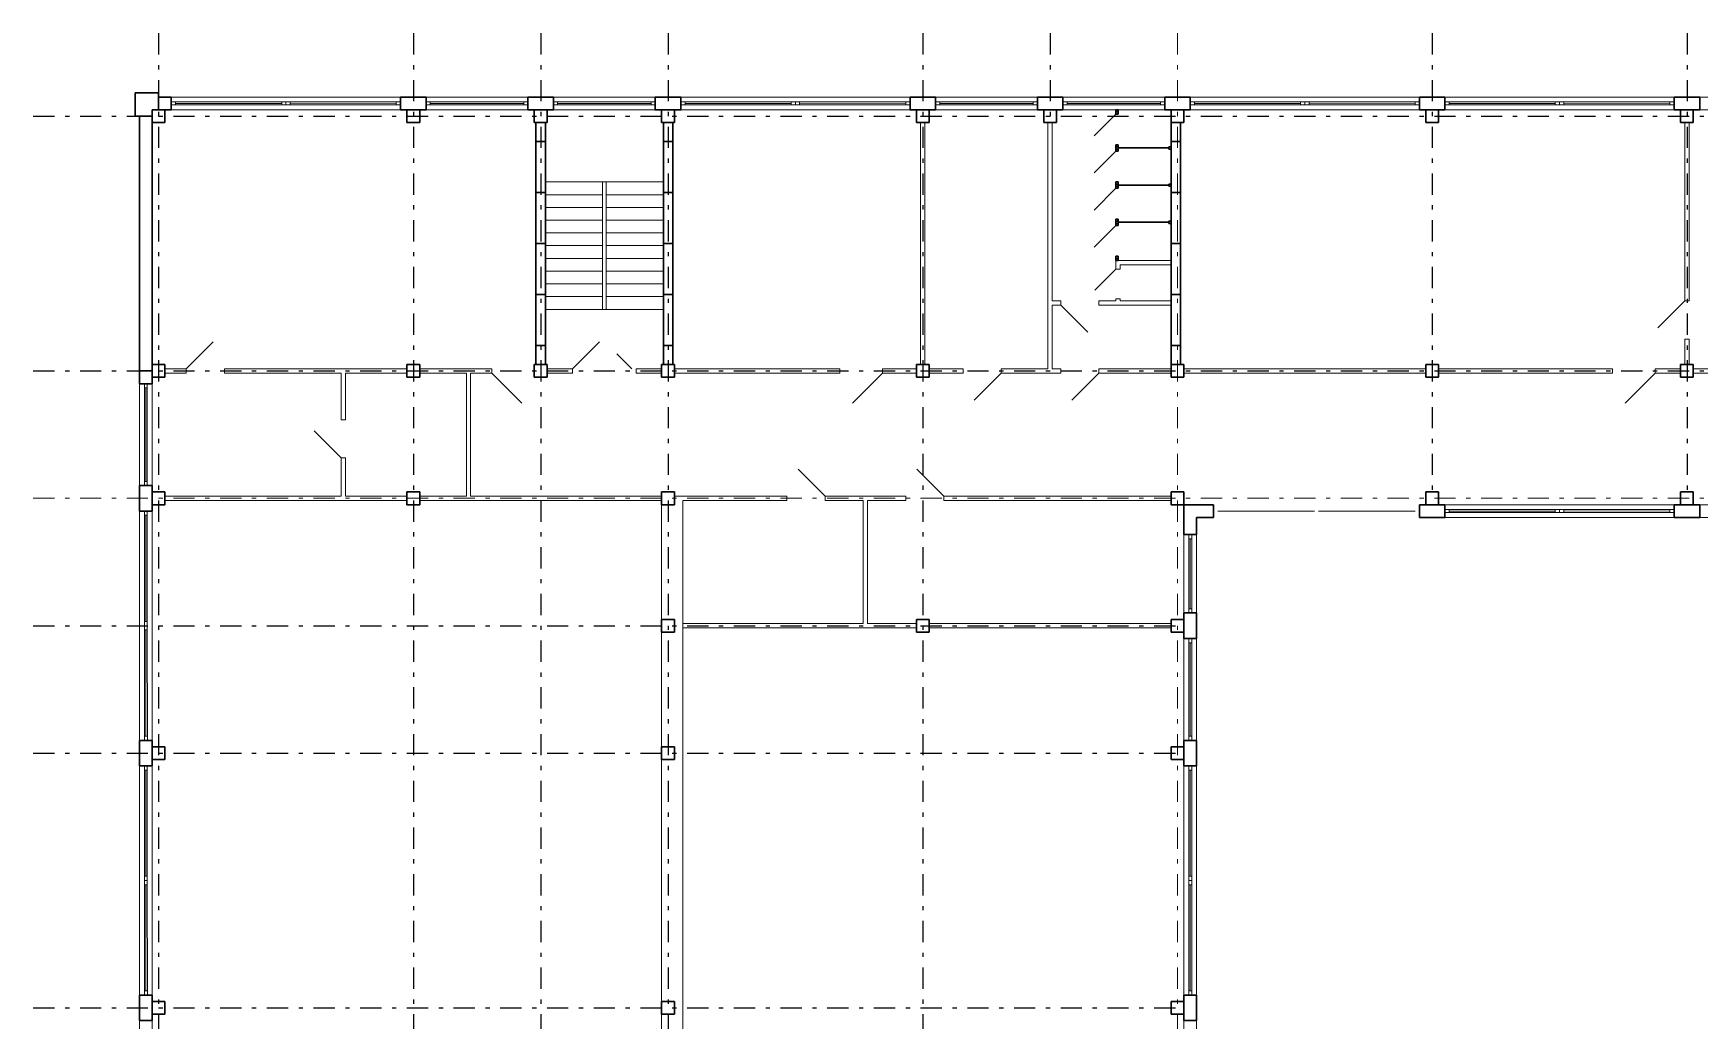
# Model space of a CAD drawing. Header units: metres. Extents: x 6.3 to 78.2, y 9.1 to 57.6.
# Drawn here: x 6.28 to 45.53, y 34.33 to 57.58 of the extents above; entities that cross this region are included whole.
import ezdxf

# ---------------------------------------------------------------- set-up
doc = ezdxf.new("R2010")
doc.units = ezdxf.units.M
doc.header["$MEASUREMENT"] = 0
doc.linetypes.add('( Dashdot )', pattern=[1.001, 0.5, -0.25, 0.001, -0.25])

msp = doc.modelspace()

# ---------------------------------------------------------------- linework, layer by layer
at = {"color": 1, "linetype": '( Dashdot )'}
for p, q in [((9.228, 57.579), (9.228, 9.056)), ((15.228, 57.579), (15.228, 9.056)), ((18.228, 57.579), (18.228, 9.056)), ((21.228, 57.579), (21.228, 9.056)), ((27.228, 57.579), (27.228, 9.056)), ((30.228, 57.579), (30.228, 55.479)), ((39.228, 57.579), (39.228, 46.629)), ((45.228, 57.579), (45.228, 46.629)), ((6.276, 55.629), (78.176, 55.629)), ((6.276, 49.629), (78.176, 49.629)), ((6.276, 43.629), (33.228, 43.629)), ((6.276, 40.629), (33.228, 40.629)), ((6.276, 34.629), (33.228, 34.629))]:
    msp.add_line(p, q, dxfattribs=at)
at = {"color": 1, "linetype": '( Dashdot )', "lineweight": 0}
for p, q in [((33.228, 57.579), (33.228, 9.056)), ((6.276, 46.629), (78.176, 46.629))]:
    msp.add_line(p, q, dxfattribs=at)
at = {"color": 7, "linetype": 'Continuous', "lineweight": 30}
for p, q in [((9.226, 56.179), (8.676, 56.179)), ((8.676, 55.629), (8.676, 56.179)), ((9.226, 56.079), (9.226, 56.179)), ((9.076, 55.779), (9.076, 55.479)), ((9.376, 55.779), (9.076, 55.779)), ((9.076, 55.779), (9.076, 55.779)), ((9.526, 56.079), (9.226, 56.079)), ((9.226, 56.079), (9.226, 55.779)), ((9.226, 55.779), (9.526, 55.779)), ((9.226, 55.779), (9.226, 55.779)), ((9.376, 55.479), (9.376, 55.779)), ((9.526, 55.779), (9.526, 56.079)), ((14.926, 55.779), (14.926, 56.079)), ((14.926, 56.079), (15.526, 56.079)), ((15.526, 55.779), (14.926, 55.779)), ((15.076, 55.779), (15.076, 55.479)), ((15.376, 55.779), (15.076, 55.779)), ((15.076, 55.779), (15.076, 55.779)), ((15.376, 55.479), (15.376, 55.779)), ((15.526, 56.079), (15.526, 55.779)), ((15.526, 55.779), (15.526, 55.779)), ((17.926, 55.779), (17.926, 56.079)), ((17.926, 56.079), (18.526, 56.079)), ((18.526, 55.779), (17.926, 55.779)), ((18.076, 55.779), (18.076, 55.479)), ((18.376, 55.779), (18.076, 55.779)), ((18.076, 55.779), (18.076, 55.779)), ((18.376, 55.479), (18.376, 55.779)), ((18.526, 56.079), (18.526, 55.779)), ((18.526, 55.779), (18.526, 55.779)), ((20.926, 55.779), (20.926, 56.079)), ((20.926, 56.079), (21.526, 56.079)), ((21.526, 55.779), (20.926, 55.779)), ((21.076, 55.779), (21.076, 55.479)), ((21.376, 55.779), (21.076, 55.779)), ((21.076, 55.779), (21.076, 55.779)), ((21.376, 55.479), (21.376, 55.779)), ((21.526, 56.079), (21.526, 55.779)), ((21.526, 55.779), (21.526, 55.779)), ((26.926, 55.779), (26.926, 56.079)), ((26.926, 56.079), (27.526, 56.079)), ((27.526, 55.779), (26.926, 55.779)), ((27.076, 55.779), (27.076, 55.479)), ((27.376, 55.779), (27.076, 55.779)), ((27.076, 55.779), (27.076, 55.779)), ((27.376, 55.479), (27.376, 55.779)), ((27.526, 56.079), (27.526, 55.779)), ((27.526, 55.779), (27.526, 55.779)), ((29.926, 55.779), (29.926, 56.079)), ((29.926, 56.079), (30.526, 56.079)), ((30.526, 55.779), (29.926, 55.779)), ((30.076, 55.779), (30.076, 55.479)), ((30.376, 55.779), (30.076, 55.779)), ((30.076, 55.779), (30.076, 55.779)), ((30.376, 55.479), (30.376, 55.779)), ((30.526, 56.079), (30.526, 55.779)), ((30.526, 55.779), (30.526, 55.779)), ((32.926, 55.779), (32.926, 56.079)), ((32.926, 56.079), (33.526, 56.079)), ((33.526, 55.779), (32.926, 55.779)), ((33.076, 55.779), (33.076, 55.479)), ((33.376, 55.779), (33.076, 55.779)), ((33.076, 55.779), (33.076, 55.779)), ((33.376, 55.479), (33.376, 55.779)), ((33.526, 56.079), (33.526, 55.779)), ((33.526, 55.779), (33.526, 55.779)), ((38.926, 55.779), (38.926, 56.079)), ((38.926, 56.079), (39.526, 56.079)), ((39.526, 55.779), (38.926, 55.779)), ((39.076, 55.779), (39.076, 55.479)), ((39.376, 55.779), (39.076, 55.779)), ((39.076, 55.779), (39.076, 55.779)), ((39.376, 55.479), (39.376, 55.779)), ((39.526, 56.079), (39.526, 55.779)), ((39.526, 55.779), (39.526, 55.779)), ((44.926, 55.779), (44.926, 56.079)), ((44.926, 56.079), (45.526, 56.079)), ((45.526, 55.779), (44.926, 55.779)), ((45.076, 55.779), (45.076, 55.479)), ((45.376, 55.779), (45.076, 55.779)), ((45.076, 55.779), (45.076, 55.779)), ((45.376, 55.479), (45.376, 55.779)), ((45.526, 56.079), (45.526, 55.779)), ((45.526, 55.779), (45.526, 55.779)), ((8.776, 55.629), (8.676, 55.629)), ((8.776, 49.629), (8.776, 55.629)), ((8.776, 55.629), (9.076, 55.629)), ((9.076, 55.629), (9.076, 49.629)), ((9.076, 55.479), (9.376, 55.479)), ((15.076, 55.479), (15.376, 55.479)), ((18.076, 55.479), (18.376, 55.479)), ((18.336, 55.479), (18.116, 55.479)), ((18.116, 55.479), (18.116, 55.029)), ((18.336, 55.029), (18.336, 55.479)), ((21.076, 55.479), (21.376, 55.479)), ((21.336, 55.479), (21.116, 55.479)), ((21.116, 55.479), (21.116, 55.029)), ((21.336, 55.029), (21.336, 55.479)), ((27.076, 55.479), (27.376, 55.479)), ((30.076, 55.479), (30.376, 55.479)), ((33.076, 55.479), (33.376, 55.479)), ((33.076, 55.479), (33.296, 55.479)), ((33.076, 55.029), (33.076, 55.479)), ((33.076, 55.479), (33.076, 55.479)), ((33.296, 55.479), (33.296, 55.029)), ((39.076, 55.479), (39.376, 55.479)), ((45.076, 55.479), (45.376, 55.479)), ((18.116, 55.029), (18.336, 55.029)), ((18.116, 55.029), (18.116, 55.029)), ((18.116, 53.829), (18.116, 55.029)), ((18.116, 55.029), (18.336, 55.029)), ((18.336, 55.029), (18.336, 53.829)), ((21.116, 55.029), (21.336, 55.029)), ((21.116, 55.029), (21.116, 55.029)), ((21.116, 53.829), (21.116, 55.029)), ((21.116, 55.029), (21.336, 55.029)), ((21.336, 55.029), (21.336, 53.829)), ((33.296, 55.029), (33.076, 55.029)), ((33.076, 53.829), (33.076, 55.029)), ((33.076, 55.029), (33.296, 55.029)), ((33.296, 55.029), (33.296, 53.829)), ((18.116, 52.629), (18.116, 53.829)), ((18.116, 53.829), (18.336, 53.829)), ((18.336, 53.829), (18.116, 53.829)), ((18.116, 53.829), (18.116, 53.829)), ((18.336, 53.829), (18.336, 52.629)), ((21.116, 52.629), (21.116, 53.829)), ((21.116, 53.829), (21.336, 53.829)), ((21.336, 53.829), (21.116, 53.829)), ((21.116, 53.829), (21.116, 53.829)), ((21.336, 53.829), (21.336, 52.629)), ((33.076, 52.629), (33.076, 53.829)), ((33.076, 53.829), (33.296, 53.829)), ((33.296, 53.829), (33.076, 53.829)), ((33.076, 53.829), (33.076, 53.829)), ((33.296, 53.829), (33.296, 52.629)), ((18.336, 52.629), (18.116, 52.629)), ((18.116, 52.629), (18.116, 52.629)), ((18.116, 51.429), (18.116, 52.629)), ((18.116, 52.629), (18.336, 52.629)), ((18.336, 52.629), (18.336, 51.429)), ((21.336, 52.629), (21.116, 52.629)), ((21.116, 52.629), (21.116, 52.629)), ((21.116, 51.429), (21.116, 52.629)), ((21.116, 52.629), (21.336, 52.629)), ((21.336, 52.629), (21.336, 51.429)), ((33.076, 51.429), (33.076, 52.629)), ((33.076, 52.629), (33.296, 52.629)), ((33.296, 52.629), (33.076, 52.629)), ((33.076, 52.629), (33.076, 52.629)), ((33.296, 52.629), (33.296, 51.429)), ((18.336, 51.429), (18.116, 51.429)), ((18.116, 51.429), (18.116, 51.429)), ((18.116, 50.229), (18.116, 51.429)), ((18.116, 51.429), (18.336, 51.429)), ((18.336, 51.429), (18.336, 50.229)), ((21.336, 51.429), (21.116, 51.429)), ((21.116, 51.429), (21.116, 51.429)), ((21.116, 50.229), (21.116, 51.429)), ((21.116, 51.429), (21.336, 51.429)), ((21.336, 51.429), (21.336, 50.229)), ((33.076, 50.229), (33.076, 51.429)), ((33.076, 51.429), (33.296, 51.429)), ((33.296, 51.429), (33.076, 51.429)), ((33.076, 51.429), (33.076, 51.429)), ((33.296, 51.429), (33.296, 50.229)), ((18.116, 50.229), (18.336, 50.229)), ((18.116, 49.779), (18.116, 50.229)), ((18.116, 50.229), (18.116, 50.229)), ((18.336, 50.229), (18.116, 50.229)), ((18.116, 50.229), (18.116, 50.229)), ((18.336, 50.229), (18.336, 49.779)), ((21.116, 50.229), (21.336, 50.229)), ((21.116, 49.779), (21.116, 50.229)), ((21.116, 50.229), (21.116, 50.229)), ((21.336, 50.229), (21.116, 50.229)), ((21.116, 50.229), (21.116, 50.229)), ((21.336, 50.229), (21.336, 49.779)), ((33.076, 50.229), (33.296, 50.229)), ((33.076, 49.779), (33.076, 50.229)), ((33.076, 50.229), (33.076, 50.229)), ((33.296, 50.229), (33.076, 50.229)), ((33.076, 50.229), (33.076, 50.229)), ((33.296, 50.229), (33.296, 49.779)), ((9.076, 49.629), (8.776, 49.629)), ((8.776, 49.629), (8.776, 49.629)), ((9.076, 49.629), (8.776, 49.629)), ((8.776, 49.629), (8.776, 49.329)), ((9.076, 49.779), (9.076, 49.479)), ((9.376, 49.779), (9.076, 49.779)), ((9.076, 49.779), (9.076, 49.779)), ((9.076, 49.329), (9.076, 49.629)), ((9.076, 49.479), (9.376, 49.479)), ((9.376, 49.479), (9.376, 49.779)), ((15.076, 49.779), (15.076, 49.479)), ((15.376, 49.779), (15.076, 49.779)), ((15.076, 49.779), (15.076, 49.779)), ((15.076, 49.479), (15.376, 49.479)), ((15.376, 49.479), (15.376, 49.779)), ((18.076, 49.779), (18.076, 49.479)), ((18.376, 49.779), (18.076, 49.779)), ((18.076, 49.779), (18.076, 49.779)), ((18.076, 49.479), (18.376, 49.479)), ((18.336, 49.779), (18.116, 49.779)), ((18.376, 49.479), (18.376, 49.779)), ((21.076, 49.779), (21.076, 49.479)), ((21.376, 49.779), (21.076, 49.779)), ((21.076, 49.779), (21.076, 49.779)), ((21.076, 49.479), (21.376, 49.479)), ((21.336, 49.779), (21.116, 49.779)), ((21.376, 49.479), (21.376, 49.779)), ((27.076, 49.779), (27.076, 49.479)), ((27.376, 49.779), (27.076, 49.779)), ((27.076, 49.779), (27.076, 49.779)), ((27.076, 49.479), (27.376, 49.479)), ((27.376, 49.479), (27.376, 49.779)), ((33.076, 49.779), (33.076, 49.479)), ((33.376, 49.779), (33.076, 49.779)), ((33.076, 49.779), (33.076, 49.779)), ((33.296, 49.779), (33.076, 49.779)), ((33.076, 49.479), (33.376, 49.479)), ((33.376, 49.479), (33.376, 49.779)), ((39.076, 49.779), (39.076, 49.479)), ((39.376, 49.779), (39.076, 49.779)), ((39.076, 49.779), (39.076, 49.779)), ((39.076, 49.479), (39.376, 49.479)), ((39.376, 49.479), (39.376, 49.779)), ((45.076, 49.779), (45.076, 49.479)), ((45.376, 49.779), (45.076, 49.779)), ((45.076, 49.779), (45.076, 49.779)), ((45.076, 49.479), (45.376, 49.479)), ((45.376, 49.479), (45.376, 49.779)), ((8.776, 49.329), (9.076, 49.329)), ((8.776, 49.329), (8.776, 49.329)), ((8.776, 46.329), (8.776, 46.929)), ((8.776, 46.929), (9.076, 46.929)), ((9.076, 46.929), (9.076, 46.329)), ((9.076, 46.779), (9.076, 46.479)), ((9.376, 46.779), (9.076, 46.779)), ((9.076, 46.779), (9.076, 46.779)), ((9.376, 46.479), (9.376, 46.779)), ((15.076, 46.779), (15.076, 46.479)), ((15.376, 46.779), (15.076, 46.779)), ((15.076, 46.779), (15.076, 46.779)), ((15.376, 46.479), (15.376, 46.779)), ((21.076, 46.779), (21.076, 46.479)), ((21.376, 46.779), (21.076, 46.779)), ((21.076, 46.779), (21.076, 46.779)), ((21.376, 46.479), (21.376, 46.779)), ((33.076, 46.779), (33.076, 46.479)), ((33.376, 46.779), (33.076, 46.779)), ((33.076, 46.779), (33.076, 46.779)), ((33.376, 46.479), (33.376, 46.779)), ((39.076, 46.779), (39.076, 46.479)), ((39.376, 46.779), (39.076, 46.779)), ((39.076, 46.779), (39.076, 46.779)), ((39.376, 46.479), (39.376, 46.779)), ((45.076, 46.779), (45.076, 46.479)), ((45.376, 46.779), (45.076, 46.779)), ((45.076, 46.779), (45.076, 46.779)), ((45.376, 46.479), (45.376, 46.779)), ((9.076, 46.329), (8.776, 46.329)), ((8.776, 46.329), (8.776, 46.329)), ((9.076, 46.479), (9.376, 46.479)), ((15.076, 46.479), (15.376, 46.479)), ((21.076, 46.479), (21.376, 46.479)), ((33.076, 46.479), (33.376, 46.479)), ((33.376, 45.779), (33.376, 46.479)), ((33.376, 46.479), (34.076, 46.479)), ((34.076, 46.479), (34.076, 46.179)), ((38.926, 46.179), (38.926, 46.479)), ((38.926, 46.479), (39.526, 46.479)), ((39.076, 46.479), (39.376, 46.479)), ((39.526, 46.479), (39.526, 46.179)), ((44.926, 46.179), (44.926, 46.479)), ((44.926, 46.479), (45.526, 46.479)), ((45.076, 46.479), (45.376, 46.479)), ((45.526, 46.479), (45.526, 46.179)), ((33.676, 46.179), (34.076, 46.179)), ((33.676, 45.779), (33.676, 46.179)), ((39.526, 46.179), (38.926, 46.179)), ((39.526, 46.179), (39.526, 46.179)), ((45.526, 46.179), (44.926, 46.179)), ((45.526, 46.179), (45.526, 46.179)), ((33.376, 45.779), (33.676, 45.779)), ((21.076, 43.779), (21.076, 43.479)), ((21.376, 43.779), (21.076, 43.779)), ((21.076, 43.779), (21.076, 43.779)), ((21.376, 43.479), (21.376, 43.779)), ((27.076, 43.779), (27.076, 43.479)), ((27.376, 43.779), (27.076, 43.779)), ((27.076, 43.779), (27.076, 43.779)), ((27.376, 43.479), (27.376, 43.779)), ((33.076, 43.779), (33.076, 43.479)), ((33.376, 43.779), (33.076, 43.779)), ((33.076, 43.779), (33.076, 43.779)), ((33.376, 43.329), (33.376, 43.929)), ((33.376, 43.929), (33.676, 43.929)), ((33.376, 43.479), (33.376, 43.779)), ((33.676, 43.929), (33.676, 43.329)), ((21.076, 43.479), (21.376, 43.479)), ((27.076, 43.479), (27.376, 43.479)), ((33.076, 43.479), (33.376, 43.479)), ((33.676, 43.329), (33.376, 43.329)), ((33.376, 43.329), (33.376, 43.329)), ((8.776, 40.329), (8.776, 40.929)), ((8.776, 40.929), (9.076, 40.929)), ((9.076, 40.929), (9.076, 40.329)), ((33.376, 40.329), (33.376, 40.929)), ((33.376, 40.929), (33.676, 40.929)), ((33.676, 40.929), (33.676, 40.329)), ((9.076, 40.779), (9.076, 40.479)), ((9.376, 40.779), (9.076, 40.779)), ((9.076, 40.779), (9.076, 40.779)), ((9.076, 40.479), (9.376, 40.479)), ((9.376, 40.479), (9.376, 40.779)), ((21.076, 40.779), (21.076, 40.479)), ((21.376, 40.779), (21.076, 40.779)), ((21.076, 40.779), (21.076, 40.779)), ((21.076, 40.479), (21.376, 40.479)), ((21.376, 40.479), (21.376, 40.779)), ((33.076, 40.779), (33.076, 40.479)), ((33.376, 40.779), (33.076, 40.779)), ((33.076, 40.779), (33.076, 40.779)), ((33.076, 40.479), (33.376, 40.479)), ((33.376, 40.479), (33.376, 40.779)), ((9.076, 40.329), (8.776, 40.329)), ((8.776, 40.329), (8.776, 40.329)), ((33.676, 40.329), (33.376, 40.329)), ((33.376, 40.329), (33.376, 40.329)), ((8.776, 34.329), (8.776, 34.929)), ((8.776, 34.929), (9.076, 34.929)), ((9.076, 34.929), (9.076, 34.329)), ((9.076, 34.779), (9.076, 34.479)), ((9.376, 34.779), (9.076, 34.779)), ((9.076, 34.779), (9.076, 34.779)), ((9.376, 34.479), (9.376, 34.779)), ((21.076, 34.779), (21.076, 34.479)), ((21.376, 34.779), (21.076, 34.779)), ((21.076, 34.779), (21.076, 34.779)), ((21.376, 34.479), (21.376, 34.779)), ((33.076, 34.779), (33.076, 34.479)), ((33.376, 34.779), (33.076, 34.779)), ((33.076, 34.779), (33.076, 34.779)), ((33.376, 34.329), (33.376, 34.929)), ((33.376, 34.929), (33.676, 34.929)), ((33.376, 34.479), (33.376, 34.779)), ((33.676, 34.929), (33.676, 34.329)), ((9.076, 34.329), (8.776, 34.329)), ((8.776, 34.329), (8.776, 34.329)), ((9.076, 34.479), (9.376, 34.479)), ((21.076, 34.479), (21.376, 34.479)), ((33.076, 34.479), (33.376, 34.479)), ((33.676, 34.329), (33.376, 34.329)), ((33.376, 34.329), (33.376, 34.329))]:
    msp.add_line(p, q, dxfattribs=at)
at = {"color": 7, "linetype": 'Continuous', "lineweight": 0}
for p, q in [((9.526, 55.779), (9.526, 56.079)), ((9.526, 56.079), (14.926, 56.079)), ((14.926, 55.779), (9.526, 55.779)), ((9.626, 55.894), (9.626, 55.964)), ((9.626, 55.964), (12.126, 55.964)), ((9.626, 55.929), (12.126, 55.929)), ((12.126, 55.894), (9.626, 55.894)), ((12.126, 55.964), (12.126, 55.894)), ((12.126, 55.894), (12.126, 55.894)), ((12.326, 55.964), (14.826, 55.966)), ((12.326, 55.894), (12.326, 55.964)), ((12.326, 55.929), (14.826, 55.931)), ((14.826, 55.896), (12.326, 55.894)), ((14.826, 55.966), (14.826, 55.896)), ((14.826, 55.896), (14.826, 55.896)), ((14.926, 56.079), (14.926, 55.779)), ((14.926, 55.779), (14.926, 55.779)), ((15.526, 56.079), (17.926, 56.079)), ((15.526, 55.779), (15.526, 56.079)), ((15.526, 56.079), (15.526, 56.079)), ((17.926, 55.779), (15.526, 55.779)), ((15.626, 55.964), (17.826, 55.964)), ((15.626, 55.894), (15.626, 55.964)), ((15.626, 55.964), (15.626, 55.964)), ((15.626, 55.929), (17.826, 55.929)), ((17.826, 55.894), (15.626, 55.894)), ((17.826, 55.964), (17.826, 55.894)), ((17.926, 56.079), (17.926, 55.779)), ((18.526, 56.079), (20.926, 56.079)), ((18.526, 55.779), (18.526, 56.079)), ((18.526, 56.079), (18.526, 56.079)), ((20.926, 55.779), (18.526, 55.779)), ((18.626, 55.964), (20.826, 55.964)), ((18.626, 55.894), (18.626, 55.964)), ((18.626, 55.964), (18.626, 55.964)), ((18.626, 55.929), (20.826, 55.929)), ((20.826, 55.894), (18.626, 55.894)), ((20.826, 55.964), (20.826, 55.894)), ((20.926, 56.079), (20.926, 55.779)), ((21.526, 55.779), (21.526, 56.079)), ((21.526, 56.079), (26.926, 56.079)), ((26.926, 55.779), (21.526, 55.779)), ((21.626, 55.894), (21.626, 55.964)), ((21.626, 55.964), (24.126, 55.964)), ((21.626, 55.929), (24.126, 55.929)), ((24.126, 55.894), (21.626, 55.894)), ((24.126, 55.964), (24.126, 55.894)), ((24.126, 55.894), (24.126, 55.894)), ((24.326, 55.964), (26.826, 55.966)), ((24.326, 55.894), (24.326, 55.964)), ((24.326, 55.929), (26.826, 55.931)), ((26.826, 55.896), (24.326, 55.894)), ((26.826, 55.966), (26.826, 55.896)), ((26.826, 55.896), (26.826, 55.896)), ((26.926, 56.079), (26.926, 55.779)), ((26.926, 55.779), (26.926, 55.779)), ((27.526, 56.079), (29.926, 56.079)), ((27.526, 55.779), (27.526, 56.079)), ((27.526, 56.079), (27.526, 56.079)), ((29.926, 55.779), (27.526, 55.779)), ((27.626, 55.964), (29.826, 55.964)), ((27.626, 55.894), (27.626, 55.964)), ((27.626, 55.964), (27.626, 55.964)), ((27.626, 55.929), (29.826, 55.929)), ((29.826, 55.894), (27.626, 55.894)), ((29.826, 55.964), (29.826, 55.894)), ((29.926, 56.079), (29.926, 55.779)), ((30.526, 56.079), (32.926, 56.079)), ((30.526, 55.779), (30.526, 56.079)), ((30.526, 56.079), (30.526, 56.079)), ((32.926, 55.779), (30.526, 55.779)), ((30.626, 55.964), (32.826, 55.964)), ((30.626, 55.894), (30.626, 55.964)), ((30.626, 55.964), (30.626, 55.964)), ((30.626, 55.929), (32.826, 55.929)), ((32.826, 55.894), (30.626, 55.894)), ((32.826, 55.964), (32.826, 55.894)), ((32.926, 56.079), (32.926, 55.779)), ((33.526, 55.779), (33.526, 56.079)), ((33.526, 56.079), (38.926, 56.079)), ((38.926, 55.779), (33.526, 55.779)), ((33.626, 55.894), (33.626, 55.964)), ((33.626, 55.964), (36.126, 55.964)), ((33.626, 55.929), (36.126, 55.929)), ((36.126, 55.894), (33.626, 55.894)), ((36.126, 55.964), (36.126, 55.894)), ((36.126, 55.894), (36.126, 55.894)), ((36.326, 55.964), (38.826, 55.966)), ((36.326, 55.894), (36.326, 55.964)), ((36.326, 55.929), (38.826, 55.931)), ((38.826, 55.896), (36.326, 55.894)), ((38.826, 55.966), (38.826, 55.896)), ((38.826, 55.896), (38.826, 55.896)), ((38.926, 56.079), (38.926, 55.779)), ((38.926, 55.779), (38.926, 55.779)), ((39.526, 55.779), (39.526, 56.079)), ((39.526, 56.079), (44.926, 56.079)), ((44.926, 55.779), (39.526, 55.779)), ((39.626, 55.894), (39.626, 55.964)), ((39.626, 55.964), (42.126, 55.964)), ((39.626, 55.929), (42.126, 55.929)), ((42.126, 55.894), (39.626, 55.894)), ((42.126, 55.964), (42.126, 55.894)), ((42.126, 55.894), (42.126, 55.894)), ((42.326, 55.964), (44.826, 55.966)), ((42.326, 55.894), (42.326, 55.964)), ((42.326, 55.929), (44.826, 55.931)), ((44.826, 55.896), (42.326, 55.894)), ((44.826, 55.966), (44.826, 55.896)), ((44.826, 55.896), (44.826, 55.896)), ((44.926, 56.079), (44.926, 55.779)), ((44.926, 55.779), (44.926, 55.779)), ((45.526, 55.779), (45.526, 56.079)), ((45.526, 56.079), (50.926, 56.079)), ((50.926, 55.779), (45.526, 55.779)), ((18.336, 53.779), (19.686, 53.779)), ((19.766, 53.779), (21.116, 53.779)), ((18.336, 53.479), (19.686, 53.479)), ((19.766, 53.479), (21.116, 53.479)), ((18.336, 53.179), (19.686, 53.179)), ((19.766, 53.179), (21.116, 53.179)), ((18.336, 52.879), (19.686, 52.879)), ((19.766, 52.879), (21.116, 52.879)), ((18.336, 52.579), (19.686, 52.579)), ((18.336, 52.279), (19.686, 52.279)), ((19.766, 52.579), (21.116, 52.579)), ((19.766, 52.279), (21.116, 52.279)), ((18.336, 51.979), (19.686, 51.979)), ((19.766, 51.979), (21.116, 51.979)), ((18.336, 51.679), (19.686, 51.679)), ((19.766, 51.679), (21.116, 51.679)), ((18.336, 51.379), (19.686, 51.379)), ((19.766, 51.379), (21.116, 51.379)), ((8.776, 46.929), (8.776, 49.329)), ((8.776, 49.329), (9.076, 49.329)), ((8.891, 47.029), (8.891, 49.229)), ((8.891, 49.229), (8.961, 49.229)), ((8.926, 47.029), (8.926, 49.229)), ((8.961, 49.229), (8.961, 47.029)), ((9.076, 49.329), (9.076, 46.929)), ((9.076, 46.929), (8.776, 46.929)), ((8.776, 46.929), (8.776, 46.929)), ((8.961, 47.029), (8.891, 47.029)), ((8.891, 47.029), (8.891, 47.029)), ((8.776, 40.929), (8.776, 46.329)), ((8.776, 46.329), (9.076, 46.329)), ((9.076, 46.329), (9.076, 40.929)), ((39.526, 46.179), (39.526, 46.479)), ((39.526, 46.479), (44.926, 46.479)), ((39.626, 46.294), (39.626, 46.364)), ((39.626, 46.364), (42.126, 46.364)), ((39.626, 46.329), (42.126, 46.329)), ((42.126, 46.364), (42.126, 46.294)), ((42.326, 46.364), (44.826, 46.366)), ((42.326, 46.294), (42.326, 46.364)), ((42.326, 46.329), (44.826, 46.331)), ((44.826, 46.366), (44.826, 46.296)), ((44.926, 46.479), (44.926, 46.179)), ((45.526, 46.179), (45.526, 46.479)), ((45.526, 46.479), (50.926, 46.479)), ((8.891, 43.729), (8.891, 46.229)), ((8.891, 46.229), (8.961, 46.229)), ((8.926, 46.229), (8.926, 43.729)), ((8.961, 46.229), (8.961, 43.729)), ((44.926, 46.179), (39.526, 46.179)), ((42.126, 46.294), (39.626, 46.294)), ((42.126, 46.294), (42.126, 46.294)), ((44.826, 46.296), (42.326, 46.294)), ((44.826, 46.296), (44.826, 46.296)), ((44.926, 46.179), (44.926, 46.179)), ((50.926, 46.179), (45.526, 46.179)), ((33.376, 45.779), (33.376, 43.929)), ((33.676, 45.779), (33.376, 45.779)), ((33.376, 45.779), (33.376, 45.779)), ((33.491, 44.029), (33.491, 45.679)), ((33.491, 45.679), (33.561, 45.679)), ((33.526, 44.029), (33.526, 45.679)), ((33.561, 45.679), (33.561, 44.029)), ((33.676, 43.929), (33.676, 45.779)), ((33.561, 44.029), (33.491, 44.029)), ((33.491, 44.029), (33.491, 44.029)), ((8.961, 43.729), (8.891, 43.729)), ((8.891, 43.729), (8.891, 43.729)), ((33.376, 43.929), (33.676, 43.929)), ((8.893, 41.029), (8.891, 43.529)), ((8.891, 43.529), (8.961, 43.529)), ((8.926, 43.529), (8.928, 41.029)), ((8.961, 43.529), (8.963, 41.029)), ((33.376, 40.929), (33.376, 43.329)), ((33.376, 43.329), (33.676, 43.329)), ((33.491, 41.029), (33.491, 43.229)), ((33.491, 43.229), (33.561, 43.229)), ((33.526, 41.029), (33.526, 43.229)), ((33.561, 43.229), (33.561, 41.029)), ((33.676, 43.329), (33.676, 40.929)), ((9.076, 40.929), (8.776, 40.929)), ((8.776, 40.929), (8.776, 40.929)), ((8.963, 41.029), (8.893, 41.029)), ((8.893, 41.029), (8.893, 41.029)), ((33.676, 40.929), (33.376, 40.929)), ((33.376, 40.929), (33.376, 40.929)), ((33.561, 41.029), (33.491, 41.029)), ((33.491, 41.029), (33.491, 41.029)), ((8.776, 34.929), (8.776, 40.329)), ((8.776, 40.329), (9.076, 40.329)), ((8.891, 37.729), (8.891, 40.229)), ((8.891, 40.229), (8.961, 40.229)), ((8.926, 40.229), (8.926, 37.729)), ((8.961, 40.229), (8.961, 37.729)), ((9.076, 40.329), (9.076, 34.929)), ((33.376, 34.929), (33.376, 40.329)), ((33.376, 40.329), (33.676, 40.329)), ((33.491, 37.729), (33.491, 40.229)), ((33.491, 40.229), (33.561, 40.229)), ((33.526, 40.229), (33.526, 37.729)), ((33.561, 40.229), (33.561, 37.729)), ((33.676, 40.329), (33.676, 34.929)), ((8.961, 37.729), (8.891, 37.729)), ((8.891, 37.729), (8.891, 37.729)), ((33.561, 37.729), (33.491, 37.729)), ((33.491, 37.729), (33.491, 37.729)), ((8.893, 35.029), (8.891, 37.529)), ((8.891, 37.529), (8.961, 37.529)), ((8.926, 37.529), (8.928, 35.029)), ((8.961, 37.529), (8.963, 35.029)), ((33.493, 35.029), (33.491, 37.529)), ((33.491, 37.529), (33.561, 37.529)), ((33.526, 37.529), (33.528, 35.029)), ((33.561, 37.529), (33.563, 35.029)), ((8.963, 35.029), (8.893, 35.029)), ((8.893, 35.029), (8.893, 35.029)), ((33.563, 35.029), (33.493, 35.029)), ((33.493, 35.029), (33.493, 35.029)), ((9.076, 34.929), (8.776, 34.929)), ((8.776, 34.929), (8.776, 34.929)), ((33.676, 34.929), (33.376, 34.929)), ((33.376, 34.929), (33.376, 34.929)), ((8.776, 28.929), (8.776, 34.329)), ((8.776, 34.329), (9.076, 34.329)), ((9.076, 34.329), (9.076, 28.929)), ((33.376, 28.929), (33.376, 34.329)), ((33.376, 34.329), (33.676, 34.329)), ((33.676, 34.329), (33.676, 28.929))]:
    msp.add_line(p, q, dxfattribs=at)
at = {"color": 7, "linetype": 'Continuous', "lineweight": 13}
for p, q in [((9.526, 55.894), (9.526, 55.964)), ((9.526, 55.964), (9.626, 55.964)), ((9.626, 55.894), (9.526, 55.894)), ((9.626, 55.964), (9.626, 55.894)), ((9.626, 55.894), (9.626, 55.894)), ((12.126, 55.894), (12.126, 55.964)), ((12.126, 55.964), (12.226, 55.964)), ((12.226, 55.894), (12.126, 55.894)), ((12.226, 55.964), (12.226, 55.894)), ((12.226, 55.894), (12.226, 55.964)), ((12.226, 55.964), (12.326, 55.964)), ((12.226, 55.894), (12.226, 55.894)), ((12.326, 55.894), (12.226, 55.894)), ((12.326, 55.964), (12.326, 55.894)), ((12.326, 55.894), (12.326, 55.894)), ((14.826, 55.896), (14.826, 55.966)), ((14.826, 55.966), (14.926, 55.966)), ((14.926, 55.896), (14.826, 55.896)), ((14.926, 55.966), (14.926, 55.896)), ((14.926, 55.896), (14.926, 55.896)), ((15.526, 55.894), (15.526, 55.964)), ((15.526, 55.964), (15.626, 55.964)), ((15.626, 55.894), (15.526, 55.894)), ((15.626, 55.964), (15.626, 55.894)), ((15.626, 55.894), (15.626, 55.894)), ((17.826, 55.894), (17.826, 55.964)), ((17.826, 55.964), (17.926, 55.964)), ((17.926, 55.894), (17.826, 55.894)), ((17.926, 55.964), (17.926, 55.894)), ((17.926, 55.894), (17.926, 55.894)), ((18.526, 55.894), (18.526, 55.964)), ((18.526, 55.964), (18.626, 55.964)), ((18.626, 55.894), (18.526, 55.894)), ((18.626, 55.964), (18.626, 55.894)), ((18.626, 55.894), (18.626, 55.894)), ((20.826, 55.894), (20.826, 55.964)), ((20.826, 55.964), (20.926, 55.964)), ((20.926, 55.894), (20.826, 55.894)), ((20.926, 55.964), (20.926, 55.894)), ((20.926, 55.894), (20.926, 55.894)), ((21.526, 55.894), (21.526, 55.964)), ((21.526, 55.964), (21.626, 55.964)), ((21.626, 55.894), (21.526, 55.894)), ((21.626, 55.964), (21.626, 55.894)), ((21.626, 55.894), (21.626, 55.894)), ((24.126, 55.894), (24.126, 55.964)), ((24.126, 55.964), (24.226, 55.964)), ((24.226, 55.894), (24.126, 55.894)), ((24.226, 55.964), (24.226, 55.894)), ((24.226, 55.894), (24.226, 55.964)), ((24.226, 55.964), (24.326, 55.964)), ((24.226, 55.894), (24.226, 55.894)), ((24.326, 55.894), (24.226, 55.894)), ((24.326, 55.964), (24.326, 55.894)), ((24.326, 55.894), (24.326, 55.894)), ((26.826, 55.896), (26.826, 55.966)), ((26.826, 55.966), (26.926, 55.966)), ((26.926, 55.896), (26.826, 55.896)), ((26.926, 55.966), (26.926, 55.896)), ((26.926, 55.896), (26.926, 55.896)), ((27.526, 55.894), (27.526, 55.964)), ((27.526, 55.964), (27.626, 55.964)), ((27.626, 55.894), (27.526, 55.894)), ((27.626, 55.964), (27.626, 55.894)), ((27.626, 55.894), (27.626, 55.894)), ((29.826, 55.894), (29.826, 55.964)), ((29.826, 55.964), (29.926, 55.964)), ((29.926, 55.894), (29.826, 55.894)), ((29.926, 55.964), (29.926, 55.894)), ((29.926, 55.894), (29.926, 55.894)), ((30.526, 55.894), (30.526, 55.964)), ((30.526, 55.964), (30.626, 55.964)), ((30.626, 55.894), (30.526, 55.894)), ((30.626, 55.964), (30.626, 55.894)), ((30.626, 55.894), (30.626, 55.894)), ((32.826, 55.894), (32.826, 55.964)), ((32.826, 55.964), (32.926, 55.964)), ((32.926, 55.894), (32.826, 55.894)), ((32.926, 55.964), (32.926, 55.894)), ((32.926, 55.894), (32.926, 55.894)), ((33.526, 55.894), (33.526, 55.964)), ((33.526, 55.964), (33.626, 55.964)), ((33.626, 55.894), (33.526, 55.894)), ((33.626, 55.964), (33.626, 55.894)), ((33.626, 55.894), (33.626, 55.894)), ((36.126, 55.894), (36.126, 55.964)), ((36.126, 55.964), (36.226, 55.964)), ((36.226, 55.894), (36.126, 55.894)), ((36.226, 55.964), (36.226, 55.894)), ((36.226, 55.894), (36.226, 55.964)), ((36.226, 55.964), (36.326, 55.964)), ((36.226, 55.894), (36.226, 55.894)), ((36.326, 55.894), (36.226, 55.894)), ((36.326, 55.964), (36.326, 55.894)), ((36.326, 55.894), (36.326, 55.894)), ((38.826, 55.896), (38.826, 55.966)), ((38.826, 55.966), (38.926, 55.966)), ((38.926, 55.896), (38.826, 55.896)), ((38.926, 55.966), (38.926, 55.896)), ((38.926, 55.896), (38.926, 55.896)), ((39.526, 55.894), (39.526, 55.964)), ((39.526, 55.964), (39.626, 55.964)), ((39.626, 55.894), (39.526, 55.894)), ((39.626, 55.964), (39.626, 55.894)), ((39.626, 55.894), (39.626, 55.894)), ((42.126, 55.894), (42.126, 55.964)), ((42.126, 55.964), (42.226, 55.964)), ((42.226, 55.894), (42.126, 55.894)), ((42.226, 55.964), (42.226, 55.894)), ((42.226, 55.894), (42.226, 55.964)), ((42.226, 55.964), (42.326, 55.964)), ((42.226, 55.894), (42.226, 55.894)), ((42.326, 55.894), (42.226, 55.894)), ((42.326, 55.964), (42.326, 55.894)), ((42.326, 55.894), (42.326, 55.894)), ((44.826, 55.896), (44.826, 55.966)), ((44.826, 55.966), (44.926, 55.966)), ((44.926, 55.896), (44.826, 55.896)), ((44.926, 55.966), (44.926, 55.896)), ((44.926, 55.896), (44.926, 55.896)), ((27.176, 55.479), (27.176, 49.779)), ((27.276, 55.479), (27.176, 55.479)), ((27.176, 55.479), (27.176, 55.479)), ((27.276, 49.779), (27.276, 55.479)), ((30.276, 55.479), (30.176, 55.479)), ((30.176, 55.479), (30.176, 49.679)), ((30.276, 51.279), (30.276, 55.479)), ((45.276, 55.479), (45.176, 55.479)), ((45.176, 55.479), (45.176, 51.279)), ((45.276, 51.279), (45.276, 55.479)), ((18.336, 54.079), (21.116, 54.079)), ((19.686, 51.079), (19.686, 54.079)), ((19.766, 51.079), (19.766, 54.079)), ((33.076, 52.229), (31.776, 52.229)), ((31.776, 52.229), (31.776, 52.029)), ((31.776, 52.029), (31.281, 51.534)), ((31.876, 52.029), (31.776, 52.029)), ((33.076, 52.129), (31.876, 52.129)), ((31.876, 52.129), (31.876, 52.029)), ((18.336, 51.079), (21.116, 51.079)), ((30.276, 51.279), (30.476, 51.279)), ((30.276, 51.179), (30.476, 51.179)), ((30.276, 49.679), (30.276, 51.179)), ((30.476, 51.279), (30.476, 51.179)), ((30.476, 51.179), (31.112, 50.543)), ((31.376, 51.279), (31.376, 51.179)), ((31.376, 51.279), (31.776, 51.279)), ((31.376, 51.179), (33.076, 51.179)), ((31.776, 51.329), (31.876, 51.329)), ((31.776, 51.329), (31.776, 51.279)), ((31.876, 51.329), (31.876, 51.279)), ((31.876, 51.279), (33.076, 51.279)), ((45.176, 51.279), (44.54, 50.643)), ((45.176, 51.279), (45.276, 51.279)), ((45.176, 50.379), (45.276, 50.379)), ((45.176, 50.379), (45.176, 49.779)), ((45.276, 49.779), (45.276, 50.379)), ((9.876, 49.679), (9.376, 49.679)), ((9.376, 49.579), (9.876, 49.579)), ((9.876, 49.679), (9.876, 49.579)), ((10.776, 49.679), (10.776, 49.579)), ((15.076, 49.679), (10.776, 49.679)), ((10.776, 49.579), (13.526, 49.579)), ((13.526, 49.579), (13.526, 48.479)), ((13.626, 49.579), (13.626, 48.479)), ((13.626, 49.579), (15.076, 49.579)), ((15.076, 49.579), (15.076, 49.679)), ((15.376, 49.679), (17.076, 49.679)), ((15.376, 49.579), (16.476, 49.579)), ((16.476, 49.579), (16.476, 46.679)), ((16.576, 49.579), (17.076, 49.579)), ((16.576, 49.579), (16.576, 46.679)), ((17.076, 49.679), (17.076, 49.579)), ((18.076, 49.679), (18.076, 49.579)), ((18.376, 49.679), (18.976, 49.679)), ((18.376, 49.579), (18.976, 49.579)), ((18.976, 49.679), (18.976, 49.579)), ((20.476, 49.679), (20.476, 49.579)), ((20.476, 49.679), (21.076, 49.679)), ((20.476, 49.579), (21.076, 49.579)), ((21.376, 49.679), (25.276, 49.679)), ((25.276, 49.579), (21.376, 49.579)), ((25.276, 49.679), (25.276, 49.579)), ((26.276, 49.679), (26.276, 49.579)), ((26.276, 49.679), (27.076, 49.679)), ((27.076, 49.579), (26.276, 49.579)), ((27.076, 49.679), (27.076, 49.579)), ((27.176, 49.779), (27.276, 49.779)), ((27.376, 49.679), (28.176, 49.679)), ((27.376, 49.579), (28.176, 49.579)), ((28.176, 49.679), (28.176, 49.579)), ((29.076, 49.679), (29.076, 49.579)), ((29.076, 49.679), (30.176, 49.679)), ((29.076, 49.579), (30.476, 49.579)), ((30.276, 49.679), (30.476, 49.679)), ((30.476, 49.679), (30.476, 49.579)), ((31.376, 49.679), (31.376, 49.579)), ((31.376, 49.679), (33.076, 49.679)), ((31.376, 49.579), (33.076, 49.579)), ((33.376, 49.679), (39.076, 49.679)), ((33.376, 49.579), (39.076, 49.579)), ((39.376, 49.679), (43.476, 49.679)), ((39.376, 49.579), (43.476, 49.579)), ((43.476, 49.679), (43.476, 49.579)), ((44.476, 49.679), (45.076, 49.679)), ((44.476, 49.679), (44.476, 49.579)), ((44.476, 49.579), (45.076, 49.579)), ((45.176, 49.779), (45.276, 49.779)), ((45.376, 49.679), (45.976, 49.679)), ((45.376, 49.579), (45.976, 49.579)), ((8.891, 49.229), (8.891, 49.329)), ((8.891, 49.329), (8.961, 49.329)), ((8.961, 49.229), (8.891, 49.229)), ((8.961, 49.329), (8.961, 49.229)), ((8.961, 49.329), (8.961, 49.329)), ((13.526, 48.479), (13.626, 48.479)), ((13.526, 47.579), (13.626, 47.579)), ((13.526, 47.579), (13.526, 46.679)), ((13.626, 47.579), (13.626, 46.679)), ((24.926, 46.679), (24.29, 47.315)), ((27.726, 46.679), (27.09, 47.315)), ((8.891, 46.929), (8.891, 47.029)), ((8.891, 47.029), (8.961, 47.029)), ((8.961, 46.929), (8.891, 46.929)), ((8.961, 47.029), (8.961, 46.929)), ((8.961, 47.029), (8.961, 47.029)), ((8.891, 46.229), (8.891, 46.329)), ((8.891, 46.329), (8.961, 46.329)), ((8.961, 46.329), (8.961, 46.229)), ((13.526, 46.679), (9.376, 46.679)), ((9.376, 46.579), (15.076, 46.579)), ((15.076, 46.679), (13.626, 46.679)), ((15.376, 46.679), (16.476, 46.679)), ((15.376, 46.579), (21.076, 46.579)), ((16.576, 46.679), (21.076, 46.679)), ((21.076, 46.579), (21.076, 22.479)), ((21.376, 46.679), (24.026, 46.679)), ((21.576, 46.579), (21.576, 22.729)), ((21.576, 46.579), (24.026, 46.579)), ((24.026, 46.679), (24.026, 46.579)), ((24.926, 46.679), (24.926, 46.579)), ((24.926, 46.679), (26.826, 46.679)), ((24.926, 46.579), (25.826, 46.579)), ((25.826, 46.579), (25.826, 45.679)), ((25.926, 46.579), (25.926, 45.679)), ((25.926, 46.579), (26.826, 46.579)), ((26.826, 46.679), (26.826, 46.579)), ((27.726, 46.679), (27.726, 46.579)), ((27.726, 46.679), (33.076, 46.679)), ((27.726, 46.579), (33.076, 46.579)), ((39.526, 46.294), (39.526, 46.364)), ((39.526, 46.364), (39.626, 46.364)), ((39.626, 46.364), (39.626, 46.294)), ((42.126, 46.294), (42.126, 46.364)), ((42.126, 46.364), (42.226, 46.364)), ((42.226, 46.364), (42.226, 46.294)), ((42.226, 46.294), (42.226, 46.364)), ((42.226, 46.364), (42.326, 46.364)), ((42.326, 46.364), (42.326, 46.294)), ((44.826, 46.296), (44.826, 46.366)), ((44.826, 46.366), (44.926, 46.366)), ((44.926, 46.366), (44.926, 46.296)), ((8.961, 46.229), (8.891, 46.229)), ((8.891, 46.229), (8.891, 46.229)), ((39.626, 46.294), (39.526, 46.294)), ((39.626, 46.294), (39.626, 46.294)), ((42.226, 46.294), (42.126, 46.294)), ((42.226, 46.294), (42.226, 46.294)), ((42.326, 46.294), (42.226, 46.294)), ((42.326, 46.294), (42.326, 46.294)), ((44.926, 46.296), (44.826, 46.296)), ((44.926, 46.296), (44.926, 46.296)), ((25.826, 45.679), (25.826, 43.679)), ((25.926, 45.679), (25.926, 43.679)), ((33.491, 45.679), (33.491, 45.779)), ((33.491, 45.779), (33.561, 45.779)), ((33.561, 45.679), (33.491, 45.679)), ((33.561, 45.779), (33.561, 45.679)), ((33.561, 45.779), (33.561, 45.779)), ((33.491, 43.929), (33.491, 44.029)), ((33.491, 44.029), (33.561, 44.029)), ((33.561, 44.029), (33.561, 43.929)), ((33.561, 44.029), (33.561, 44.029)), ((8.891, 43.629), (8.891, 43.729)), ((8.891, 43.729), (8.961, 43.729)), ((8.891, 43.529), (8.891, 43.629)), ((8.891, 43.629), (8.961, 43.629)), ((8.961, 43.629), (8.891, 43.629)), ((8.891, 43.629), (8.891, 43.629)), ((8.961, 43.729), (8.961, 43.629)), ((8.961, 43.629), (8.961, 43.529)), ((21.576, 43.679), (25.826, 43.679)), ((21.576, 43.579), (27.076, 43.579)), ((25.926, 43.679), (27.076, 43.679)), ((27.376, 43.679), (33.076, 43.679)), ((27.376, 43.579), (33.076, 43.579)), ((33.561, 43.929), (33.491, 43.929)), ((8.961, 43.529), (8.891, 43.529)), ((8.891, 43.529), (8.891, 43.529)), ((33.491, 43.229), (33.491, 43.329)), ((33.491, 43.329), (33.561, 43.329)), ((33.561, 43.229), (33.491, 43.229)), ((33.561, 43.329), (33.561, 43.229)), ((33.561, 43.329), (33.561, 43.329)), ((8.893, 40.929), (8.893, 41.029)), ((8.893, 41.029), (8.963, 41.029)), ((8.963, 40.929), (8.893, 40.929)), ((8.893, 40.929), (8.893, 40.929)), ((8.963, 41.029), (8.963, 40.929)), ((33.491, 40.929), (33.491, 41.029)), ((33.491, 41.029), (33.561, 41.029)), ((33.561, 40.929), (33.491, 40.929)), ((33.561, 41.029), (33.561, 40.929)), ((33.561, 41.029), (33.561, 41.029)), ((8.891, 40.229), (8.891, 40.329)), ((8.891, 40.329), (8.961, 40.329)), ((8.961, 40.229), (8.891, 40.229)), ((8.891, 40.229), (8.891, 40.229)), ((8.961, 40.329), (8.961, 40.229)), ((33.491, 40.229), (33.491, 40.329)), ((33.491, 40.329), (33.561, 40.329)), ((33.561, 40.229), (33.491, 40.229)), ((33.491, 40.229), (33.491, 40.229)), ((33.561, 40.329), (33.561, 40.229)), ((8.891, 37.629), (8.891, 37.729)), ((8.891, 37.729), (8.961, 37.729)), ((8.961, 37.729), (8.961, 37.629)), ((33.491, 37.629), (33.491, 37.729)), ((33.491, 37.729), (33.561, 37.729)), ((33.561, 37.729), (33.561, 37.629)), ((8.891, 37.529), (8.891, 37.629)), ((8.891, 37.629), (8.961, 37.629)), ((8.961, 37.629), (8.891, 37.629)), ((8.891, 37.629), (8.891, 37.629)), ((8.961, 37.529), (8.891, 37.529)), ((8.891, 37.529), (8.891, 37.529)), ((8.961, 37.629), (8.961, 37.529)), ((33.491, 37.529), (33.491, 37.629)), ((33.491, 37.629), (33.561, 37.629)), ((33.561, 37.629), (33.491, 37.629)), ((33.491, 37.629), (33.491, 37.629)), ((33.561, 37.529), (33.491, 37.529)), ((33.491, 37.529), (33.491, 37.529)), ((33.561, 37.629), (33.561, 37.529)), ((8.893, 34.929), (8.893, 35.029)), ((8.893, 35.029), (8.963, 35.029)), ((8.963, 35.029), (8.963, 34.929)), ((33.493, 34.929), (33.493, 35.029)), ((33.493, 35.029), (33.563, 35.029)), ((33.563, 35.029), (33.563, 34.929)), ((8.963, 34.929), (8.893, 34.929)), ((8.893, 34.929), (8.893, 34.929)), ((33.563, 34.929), (33.493, 34.929)), ((33.493, 34.929), (33.493, 34.929))]:
    msp.add_line(p, q, dxfattribs=at)
at = {"color": 252, "linetype": 'Continuous', "lineweight": 30}
for p, q in [((31.826, 55.779), (31.776, 55.779)), ((31.776, 55.779), (31.776, 55.729)), ((31.826, 55.729), (31.826, 55.779)), ((31.826, 55.729), (31.776, 55.729)), ((31.776, 55.729), (31.776, 55.679)), ((31.776, 55.729), (31.826, 55.729)), ((31.776, 55.679), (31.826, 55.679)), ((31.826, 55.679), (31.826, 55.729)), ((31.826, 55.729), (31.826, 55.729)), ((31.826, 55.679), (31.826, 55.679)), ((31.826, 54.954), (31.776, 54.954)), ((31.776, 54.954), (31.776, 54.904)), ((31.826, 54.904), (31.826, 54.954)), ((31.826, 54.904), (31.776, 54.904)), ((31.776, 54.904), (31.776, 54.854)), ((31.776, 54.904), (31.826, 54.904)), ((31.776, 54.854), (31.826, 54.854)), ((31.826, 54.854), (31.776, 54.854)), ((31.776, 54.854), (31.776, 54.804)), ((31.776, 54.804), (31.826, 54.804)), ((31.826, 54.854), (31.826, 54.904)), ((31.826, 54.904), (31.826, 54.904)), ((31.826, 54.879), (33.026, 54.879)), ((31.826, 54.854), (31.826, 54.854)), ((31.826, 54.804), (31.826, 54.854)), ((31.826, 54.804), (31.826, 54.804)), ((33.076, 54.904), (33.026, 54.904)), ((33.026, 54.904), (33.026, 54.854)), ((33.026, 54.854), (33.076, 54.854)), ((33.076, 54.854), (33.076, 54.904)), ((33.076, 54.854), (33.076, 54.854)), ((31.826, 54.079), (31.776, 54.079)), ((31.776, 54.079), (31.776, 54.029)), ((31.826, 54.029), (31.776, 54.029)), ((31.776, 54.029), (31.776, 53.979)), ((31.776, 54.029), (31.826, 54.029)), ((31.776, 53.979), (31.826, 53.979)), ((31.826, 53.979), (31.776, 53.979)), ((31.776, 53.979), (31.776, 53.929)), ((31.776, 53.929), (31.826, 53.929)), ((31.826, 54.029), (31.826, 54.079)), ((31.826, 53.979), (31.826, 54.029)), ((31.826, 54.029), (31.826, 54.029)), ((31.826, 54.004), (33.026, 54.004)), ((31.826, 53.979), (31.826, 53.979)), ((31.826, 53.929), (31.826, 53.979)), ((31.826, 53.929), (31.826, 53.929)), ((33.076, 54.029), (33.026, 54.029)), ((33.026, 54.029), (33.026, 53.979)), ((33.026, 53.979), (33.076, 53.979)), ((33.076, 53.979), (33.076, 54.029)), ((33.076, 53.979), (33.076, 53.979)), ((31.826, 53.204), (31.776, 53.204)), ((31.776, 53.204), (31.776, 53.154)), ((31.826, 53.154), (31.776, 53.154)), ((31.776, 53.154), (31.776, 53.104)), ((31.776, 53.154), (31.826, 53.154)), ((31.776, 53.104), (31.826, 53.104)), ((31.826, 53.104), (31.776, 53.104)), ((31.776, 53.104), (31.776, 53.054)), ((31.776, 53.054), (31.826, 53.054)), ((31.826, 53.154), (31.826, 53.204)), ((31.826, 53.104), (31.826, 53.154)), ((31.826, 53.154), (31.826, 53.154)), ((31.826, 53.129), (33.026, 53.129)), ((31.826, 53.104), (31.826, 53.104)), ((31.826, 53.054), (31.826, 53.104)), ((31.826, 53.054), (31.826, 53.054)), ((33.076, 53.154), (33.026, 53.154)), ((33.026, 53.154), (33.026, 53.104)), ((33.026, 53.104), (33.076, 53.104)), ((33.076, 53.104), (33.076, 53.154)), ((33.076, 53.104), (33.076, 53.104)), ((31.826, 52.329), (31.776, 52.329)), ((31.776, 52.329), (31.776, 52.279)), ((31.776, 52.279), (31.826, 52.279)), ((31.826, 52.279), (31.776, 52.279)), ((31.776, 52.279), (31.776, 52.229)), ((31.776, 52.229), (31.826, 52.229)), ((31.826, 52.279), (31.826, 52.329)), ((31.826, 52.279), (31.826, 52.279)), ((31.826, 52.229), (31.826, 52.279)), ((31.826, 52.229), (31.826, 52.229))]:
    msp.add_line(p, q, dxfattribs=at)
at = {"color": 252, "linetype": 'Continuous', "lineweight": 13}
for p, q in [((31.263, 55.166), (31.776, 55.679)), ((31.263, 54.291), (31.776, 54.804)), ((31.263, 53.416), (31.776, 53.929)), ((31.263, 52.541), (31.776, 53.054))]:
    msp.add_line(p, q, dxfattribs=at)
at = {"color": 7, "linetype": 'Continuous', "lineweight": 13, "extrusion": (0, 0, -1)}
for p, q in [((9.876, 49.679), (10.512, 50.315)), ((29.076, 49.579), (28.44, 48.943)), ((31.376, 49.579), (30.74, 48.943)), ((13.526, 47.579), (12.89, 48.215))]:
    msp.add_line(p, q, dxfattribs=at)
at = {"color": 7, "lineweight": 13}
for p, q in [((18.976, 49.679), (19.612, 50.315)), ((20.376, 49.679), (20.022, 50.032)), ((17.076, 49.579), (17.783, 48.872))]:
    msp.add_line(p, q, dxfattribs=at)
at = {"color": 7, "lineweight": 13, "extrusion": (0, 0, -1)}
for p, q in [((26.276, 49.579), (25.569, 48.872)), ((44.476, 49.579), (43.769, 48.872))]:
    msp.add_line(p, q, dxfattribs=at)
at = {"color": 7, "linetype": 'Continuous', "lineweight": 0, "extrusion": (0, 0, -1)}
for p, q in [((36.451, 46.329), (34.176, 46.329)), ((38.826, 46.329), (36.551, 46.329))]:
    msp.add_line(p, q, dxfattribs=at)

doc.saveas('drawing.dxf')
